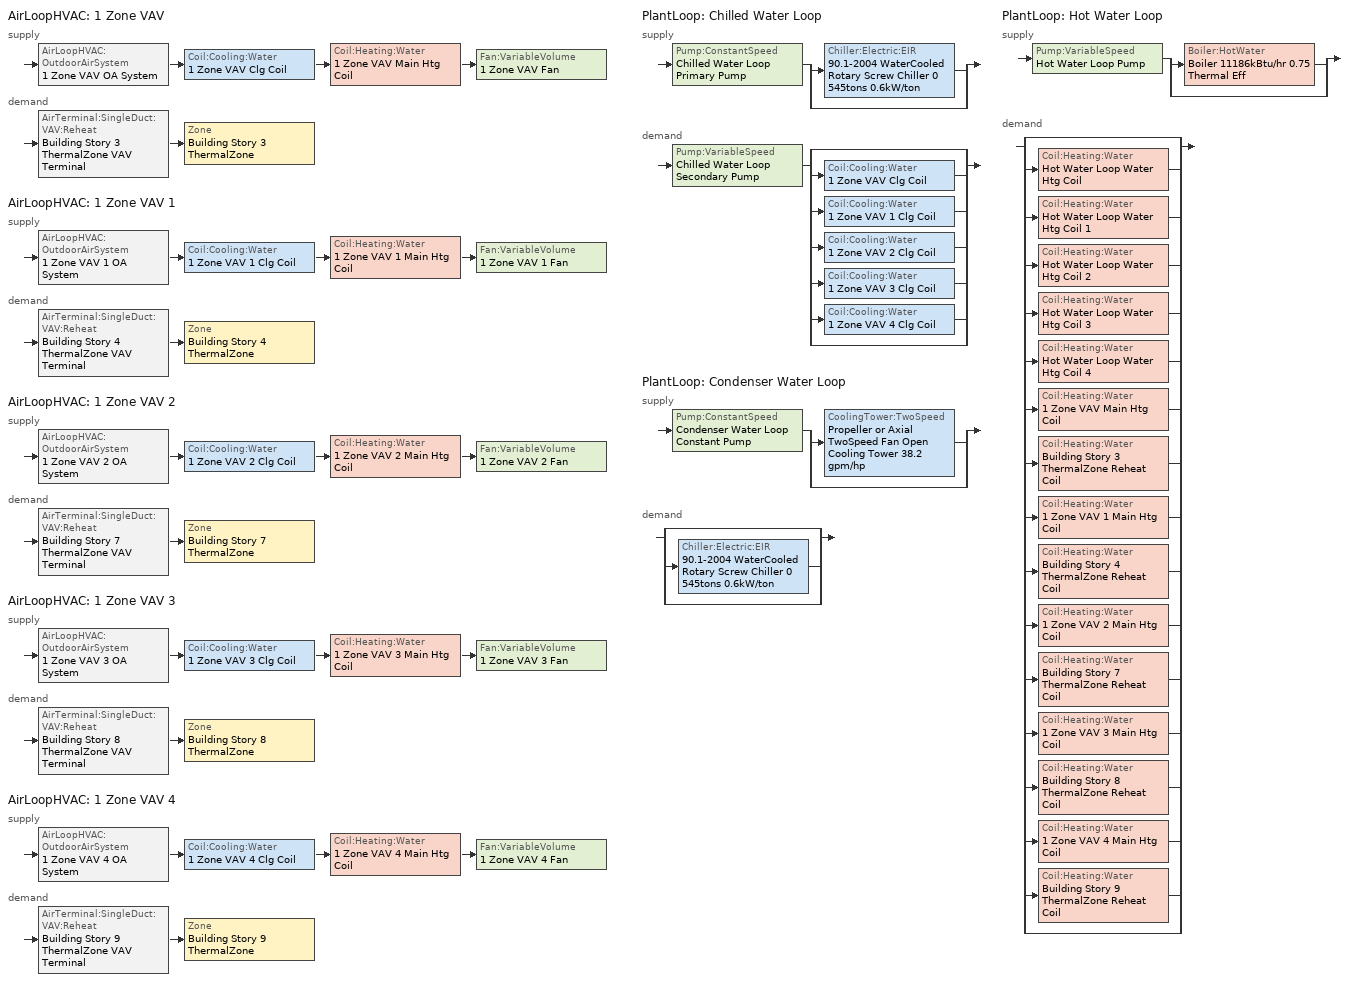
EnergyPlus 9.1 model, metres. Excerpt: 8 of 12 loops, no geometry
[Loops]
AirLoopHVAC '1 Zone VAV'
 supply: AirLoopHVAC:OutdoorAirSystem '1 Zone VAV OA System' > Coil:Cooling:Water '1 Zone VAV Clg Coil' > Coil:Heating:Water '1 Zone VAV Main Htg Coil' > Fan:VariableVolume '1 Zone VAV Fan'
 demand: AirTerminal:SingleDuct:VAV:Reheat 'Building Story 3 ThermalZone VAV Terminal' > Zone 'Building Story 3 ThermalZone'
AirLoopHVAC '1 Zone VAV 1'
 supply: AirLoopHVAC:OutdoorAirSystem '1 Zone VAV 1 OA System' > Coil:Cooling:Water '1 Zone VAV 1 Clg Coil' > Coil:Heating:Water '1 Zone VAV 1 Main Htg Coil' > Fan:VariableVolume '1 Zone VAV 1 Fan'
 demand: AirTerminal:SingleDuct:VAV:Reheat 'Building Story 4 ThermalZone VAV Terminal' > Zone 'Building Story 4 ThermalZone'
AirLoopHVAC '1 Zone VAV 2'
 supply: AirLoopHVAC:OutdoorAirSystem '1 Zone VAV 2 OA System' > Coil:Cooling:Water '1 Zone VAV 2 Clg Coil' > Coil:Heating:Water '1 Zone VAV 2 Main Htg Coil' > Fan:VariableVolume '1 Zone VAV 2 Fan'
 demand: AirTerminal:SingleDuct:VAV:Reheat 'Building Story 7 ThermalZone VAV Terminal' > Zone 'Building Story 7 ThermalZone'
AirLoopHVAC '1 Zone VAV 3'
 supply: AirLoopHVAC:OutdoorAirSystem '1 Zone VAV 3 OA System' > Coil:Cooling:Water '1 Zone VAV 3 Clg Coil' > Coil:Heating:Water '1 Zone VAV 3 Main Htg Coil' > Fan:VariableVolume '1 Zone VAV 3 Fan'
 demand: AirTerminal:SingleDuct:VAV:Reheat 'Building Story 8 ThermalZone VAV Terminal' > Zone 'Building Story 8 ThermalZone'
AirLoopHVAC '1 Zone VAV 4'
 supply: AirLoopHVAC:OutdoorAirSystem '1 Zone VAV 4 OA System' > Coil:Cooling:Water '1 Zone VAV 4 Clg Coil' > Coil:Heating:Water '1 Zone VAV 4 Main Htg Coil' > Fan:VariableVolume '1 Zone VAV 4 Fan'
 demand: AirTerminal:SingleDuct:VAV:Reheat 'Building Story 9 ThermalZone VAV Terminal' > Zone 'Building Story 9 ThermalZone'
PlantLoop 'Chilled Water Loop'
 supply: Pump:ConstantSpeed 'Chilled Water Loop Primary Pump' > split
  | Chiller:Electric:EIR '90.1-2004 WaterCooled  Rotary Screw Chiller 0 545tons 0.6kW/ton'
  | bypass
 demand: Pump:VariableSpeed 'Chilled Water Loop Secondary Pump' > split
  | bypass
  | Coil:Cooling:Water '1 Zone VAV Clg Coil'
  | Coil:Cooling:Water '1 Zone VAV 1 Clg Coil'
  | Coil:Cooling:Water '1 Zone VAV 2 Clg Coil'
  | Coil:Cooling:Water '1 Zone VAV 3 Clg Coil'
  | Coil:Cooling:Water '1 Zone VAV 4 Clg Coil'
  | bypass
PlantLoop 'Condenser Water Loop'
 supply: Pump:ConstantSpeed 'Condenser Water Loop Constant Pump' > split
  | CoolingTower:TwoSpeed 'Propeller or Axial TwoSpeed Fan Open Cooling Tower 38.2 gpm/hp'
  | bypass
 demand: split
  | bypass
  | Chiller:Electric:EIR '90.1-2004 WaterCooled  Rotary Screw Chiller 0 545tons 0.6kW/ton'
  | bypass
PlantLoop 'Hot Water Loop'
 supply: Pump:VariableSpeed 'Hot Water Loop Pump' > split
  | Boiler:HotWater 'Boiler 11186kBtu/hr 0.75 Thermal Eff'
  | bypass
 demand: split
  | bypass
  | Coil:Heating:Water 'Hot Water Loop Water Htg Coil'
  | Coil:Heating:Water 'Hot Water Loop Water Htg Coil 1'
  | Coil:Heating:Water 'Hot Water Loop Water Htg Coil 2'
  | Coil:Heating:Water 'Hot Water Loop Water Htg Coil 3'
  | Coil:Heating:Water 'Hot Water Loop Water Htg Coil 4'
  | Coil:Heating:Water '1 Zone VAV Main Htg Coil'
  | Coil:Heating:Water 'Building Story 3 ThermalZone Reheat Coil'
  | Coil:Heating:Water '1 Zone VAV 1 Main Htg Coil'
  | Coil:Heating:Water 'Building Story 4 ThermalZone Reheat Coil'
  | Coil:Heating:Water '1 Zone VAV 2 Main Htg Coil'
  | Coil:Heating:Water 'Building Story 7 ThermalZone Reheat Coil'
  | Coil:Heating:Water '1 Zone VAV 3 Main Htg Coil'
  | Coil:Heating:Water 'Building Story 8 ThermalZone Reheat Coil'
  | Coil:Heating:Water '1 Zone VAV 4 Main Htg Coil'
  | Coil:Heating:Water 'Building Story 9 ThermalZone Reheat Coil'
  | bypass
[ZoneControl:Thermostat] Control Object Type 1=ThermostatSetpoint:DualSetpoint
Name | Zone or ZoneList | Control Type Schedule | Control Name 1
Building Story 1 ThermalZone Thermostat | Building Story 1 ThermalZone | Building Story 1 ThermalZone Thermostat Schedule | Story Top Blended Space Type Thermostat
Building Story 10 ThermalZone Thermostat | Building Story 10 ThermalZone | Building Story 10 ThermalZone Thermostat Schedule | Story Mid8 Blended Space Type Thermostat
Building Story 2 ThermalZone Thermostat | Building Story 2 ThermalZone | Building Story 2 ThermalZone Thermostat Schedule | Story Mid6 Blended Space Type Thermostat
Building Story 3 ThermalZone Thermostat | Building Story 3 ThermalZone | Building Story 3 ThermalZone Thermostat Schedule | Story Mid4 Blended Space Type Thermostat
Building Story 4 ThermalZone Thermostat | Building Story 4 ThermalZone | Building Story 4 ThermalZone Thermostat Schedule | Story Mid3 Blended Space Type Thermostat
Building Story 5 ThermalZone Thermostat | Building Story 5 ThermalZone | Building Story 5 ThermalZone Thermostat Schedule | Story Mid7 Blended Space Type Thermostat
Building Story 6 ThermalZone Thermostat | Building Story 6 ThermalZone | Building Story 6 ThermalZone Thermostat Schedule | Story Mid5 Blended Space Type Thermostat
Building Story 7 ThermalZone Thermostat | Building Story 7 ThermalZone | Building Story 7 ThermalZone Thermostat Schedule | Story Mid Blended Space Type Thermostat
Building Story 8 ThermalZone Thermostat | Building Story 8 ThermalZone | Building Story 8 ThermalZone Thermostat Schedule | Story Mid2 Blended Space Type Thermostat
Building Story 9 ThermalZone Thermostat | Building Story 9 ThermalZone | Building Story 9 ThermalZone Thermostat Schedule | Story Ground Blended Space Type Thermostat
[ThermostatSetpoint:DualSetpoint] Heating Setpoint Temperature Schedule=HotelLarge HTGSETP_SCH; Cooling Setpoint Temperature Schedule=HotelLarge CLGSETP_SCH
Story Top Blended Space Type Thermostat; Story Mid8 Blended Space Type Thermostat; Story Mid6 Blended Space Type Thermostat; Story Mid4 Blended Space Type Thermostat; Story Mid3 Blended Space Type Thermostat; Story Mid7 Blended Space Type Thermostat; Story Mid5 Blended Space Type Thermostat; Story Mid Blended Space Type Thermostat; Story Mid2 Blended Space Type Thermostat; Story Ground Blended Space Type Thermostat
[ZoneHVAC:PackagedTerminalAirConditioner] Availability Schedule=Always On Discrete; Cooling Supply Air Flow Rate {m3/s}=Autosize; Heating Supply Air Flow Rate {m3/s}=Autosize; No Load Supply Air Flow Rate {m3/s}=Autosize; Cooling Outdoor Air Flow Rate {m3/s}=Autosize; Heating Outdoor Air Flow Rate {m3/s}=Autosize; No Load Outdoor Air Flow Rate {m3/s}=Autosize; Fan Placement=DrawThrough; Supply Air Fan Operating Mode Schedule=Always On Discrete
Name | Supply Air Fan | Heating Coil | Cooling Coil
Building Story 1 ThermalZone PTAC | Building Story 1 ThermalZone PTAC Fan | Hot Water Loop Water Htg Coil | Building Story 1 ThermalZone PTAC 1spd DX AC Clg Coil 254kBtu/hr 9.3EER
Building Story 10 ThermalZone PTAC | Building Story 10 ThermalZone PTAC Fan | Hot Water Loop Water Htg Coil 1 | Building Story 10 ThermalZone PTAC 1spd DX AC Clg Coil 716kBtu/hr 9.3EER
Building Story 2 ThermalZone PTAC | Building Story 2 ThermalZone PTAC Fan | Hot Water Loop Water Htg Coil 2 | Building Story 2 ThermalZone PTAC 1spd DX AC Clg Coil 484kBtu/hr 9.3EER
Building Story 5 ThermalZone PTAC | Building Story 5 ThermalZone PTAC Fan | Hot Water Loop Water Htg Coil 3 | Building Story 5 ThermalZone PTAC 1spd DX AC Clg Coil 472kBtu/hr 9.3EER
Building Story 6 ThermalZone PTAC | Building Story 6 ThermalZone PTAC Fan | Hot Water Loop Water Htg Coil 4 | Building Story 6 ThermalZone PTAC 1spd DX AC Clg Coil 463kBtu/hr 9.3EER
[Fan:ConstantVolume] Availability Schedule=Always On Discrete; Fan Total Efficiency=0.1595; Pressure Rise {Pa}=331.288; Maximum Flow Rate {m3/s}=AutoSize; Motor Efficiency=0.29; Motor In Airstream Fraction=1
Building Story 1 ThermalZone PTAC Fan; Building Story 10 ThermalZone PTAC Fan; Building Story 2 ThermalZone PTAC Fan; Building Story 5 ThermalZone PTAC Fan; Building Story 6 ThermalZone PTAC Fan
[Coil:Heating:Water] Availability Schedule=Always On Discrete; U-Factor Times Area Value {W/K}=Autosize; Maximum Water Flow Rate {m3/s}=Autosize; Performance Input Method=UFactorTimesAreaAndDesignWaterFlowRate; Rated Capacity {W}=Autosize; Rated Inlet Water Temperature {C}=82.2222; Rated Outlet Water Temperature {C}=71.1111; Rated Ratio for Air and Water Convection=0.5
Name | Rated Inlet Air Temperature {C} | Rated Outlet Air Temperature {C}
Hot Water Loop Water Htg Coil; Hot Water Loop Water Htg Coil 1; Hot Water Loop Water Htg Coil 2; Hot Water Loop Water Htg Coil 3; Hot Water Loop Water Htg Coil 4 | 16.6 | 32.2
Building Story 3 ThermalZone Reheat Coil; Building Story 4 ThermalZone Reheat Coil; Building Story 7 ThermalZone Reheat Coil; Building Story 8 ThermalZone Reheat Coil; Building Story 9 ThermalZone Reheat Coil | 12.7778 | 40
1 Zone VAV Main Htg Coil; 1 Zone VAV 1 Main Htg Coil; 1 Zone VAV 2 Main Htg Coil; 1 Zone VAV 3 Main Htg Coil; 1 Zone VAV 4 Main Htg Coil | 7.22222 | 12.7778
[Coil:Cooling:DX:SingleSpeed] Availability Schedule=Always On Discrete; Gross Rated Total Cooling Capacity {W}=Autosize; Gross Rated Sensible Heat Ratio=Autosize; Gross Rated Cooling COP {W/W}=3.23448; Rated Air Flow Rate {m3/s}=Autosize; Rated Evaporator Fan Power Per Volume Flow Rate {W/(m3/s)}=773.3; Total Cooling Capacity Function of Temperature Curve=PSZ-Fine Storage DX Coil Cap-FT; Total Cooling Capacity Function of Flow Fraction Curve=DX Coil Cap-FF; Energy Input Ratio Function of Temperature Curve=PSZ-AC DX Coil EIR-FT; Energy Input Ratio Function of Flow Fraction Curve=Split DX Coil EIR-FF; Part Load Fraction Correlation Curve=HPACCOOLPLFFPLR; Condenser Type=AirCooled; Evaporative Condenser Effectiveness=0; Evaporative Condenser Air Flow Rate {m3/s}=Autosize; Evaporative Condenser Pump Rated Power Consumption {W}=Autosize; Crankcase Heater Capacity {W}=0; Maximum Outdoor Dry-Bulb Temperature for Crankcase Heater Operation {C}=0; Basin Heater Capacity {W/K}=0; Basin Heater Setpoint Temperature {C}=10
Building Story 1 ThermalZone PTAC 1spd DX AC Clg Coil 254kBtu/hr 9.3EER; Building Story 10 ThermalZone PTAC 1spd DX AC Clg Coil 716kBtu/hr 9.3EER; Building Story 2 ThermalZone PTAC 1spd DX AC Clg Coil 484kBtu/hr 9.3EER; Building Story 5 ThermalZone PTAC 1spd DX AC Clg Coil 472kBtu/hr 9.3EER; Building Story 6 ThermalZone PTAC 1spd DX AC Clg Coil 463kBtu/hr 9.3EER
[Zone equipment]
Building Story 1 ThermalZone: Building Story 1 ThermalZone PTAC
Building Story 10 ThermalZone: Building Story 10 ThermalZone PTAC
Building Story 2 ThermalZone: Building Story 2 ThermalZone PTAC
Building Story 3 ThermalZone: Building Story 3 ThermalZone VAV Terminal
Building Story 4 ThermalZone: Building Story 4 ThermalZone VAV Terminal
Building Story 5 ThermalZone: Building Story 5 ThermalZone PTAC
Building Story 6 ThermalZone: Building Story 6 ThermalZone PTAC
Building Story 7 ThermalZone: Building Story 7 ThermalZone VAV Terminal
Building Story 8 ThermalZone: Building Story 8 ThermalZone VAV Terminal
Building Story 9 ThermalZone: Building Story 9 ThermalZone VAV Terminal
[Sizing:Zone] Zone Cooling Design Supply Air Temperature Input Method=SupplyAirTemperature; Zone Cooling Design Supply Air Temperature Difference {deltaC}=11.11; Zone Heating Design Supply Air Temperature Input Method=SupplyAirTemperature; Zone Heating Design Supply Air Temperature Difference {deltaC}=11.11; Zone Heating Design Supply Air Humidity Ratio {kgWater/kgDryAir}=0.008; Cooling Design Air Flow Rate {m3/s}=0; Cooling Minimum Air Flow per Zone Floor Area {m3/s-m2}=0.000762; Cooling Minimum Air Flow {m3/s}=0; Cooling Minimum Air Flow Fraction=0; Heating Design Air Flow Method=DesignDay; Heating Design Air Flow Rate {m3/s}=0; Heating Maximum Air Flow per Zone Floor Area {m3/s-m2}=0.002032; Heating Maximum Air Flow {m3/s}=0.141576; Heating Maximum Air Flow Fraction=0.3; Account for Dedicated Outdoor Air System=No
Name | Zone Cooling Design Supply Air Temperature {C} | Zone Heating Design Supply Air Temperature {C} | Zone Cooling Design Supply Air Humidity Ratio {kgWater/kgDryAir} | Design Specification Outdoor Air Object | Cooling Design Air Flow Method | Design Specification Zone Air Distribution Object
Building Story 1 ThermalZone | 13.8889 | 50 | 0.008 | Blended OA 9 | DesignDay | Building Story 1 ThermalZone Design Spec Zone Air Dist
Building Story 10 ThermalZone | 13.8889 | 50 | 0.008 | Blended OA 8 | DesignDay | Building Story 10 ThermalZone Design Spec Zone Air Dist
Building Story 2 ThermalZone | 13.8889 | 50 | 0.008 | Blended OA 6 | DesignDay | Building Story 2 ThermalZone Design Spec Zone Air Dist
Building Story 3 ThermalZone | 12.7778 | 40 | 0.0085 | Blended OA 4 | DesignDayWithLimit | Building Story 3 ThermalZone Design Spec Zone Air Dist
Building Story 4 ThermalZone | 12.7778 | 40 | 0.0085 | Blended OA 3 | DesignDayWithLimit | Building Story 4 ThermalZone Design Spec Zone Air Dist
Building Story 5 ThermalZone | 13.8889 | 50 | 0.008 | Blended OA 7 | DesignDay | Building Story 5 ThermalZone Design Spec Zone Air Dist
Building Story 6 ThermalZone | 13.8889 | 50 | 0.008 | Blended OA 5 | DesignDay | Building Story 6 ThermalZone Design Spec Zone Air Dist
Building Story 7 ThermalZone | 12.7778 | 40 | 0.0085 | Blended OA 1 | DesignDayWithLimit | Building Story 7 ThermalZone Design Spec Zone Air Dist
Building Story 8 ThermalZone | 12.7778 | 40 | 0.0085 | Blended OA 2 | DesignDayWithLimit | Building Story 8 ThermalZone Design Spec Zone Air Dist
Building Story 9 ThermalZone | 12.7778 | 40 | 0.0085 | Blended OA | DesignDayWithLimit | Building Story 9 ThermalZone Design Spec Zone Air Dist
[DesignSpecification:ZoneAirDistribution] Zone Air Distribution Effectiveness in Cooling Mode=1; Zone Air Distribution Effectiveness in Heating Mode=1
Building Story 1 ThermalZone Design Spec Zone Air Dist; Building Story 10 ThermalZone Design Spec Zone Air Dist; Building Story 2 ThermalZone Design Spec Zone Air Dist; Building Story 3 ThermalZone Design Spec Zone Air Dist; Building Story 4 ThermalZone Design Spec Zone Air Dist; Building Story 5 ThermalZone Design Spec Zone Air Dist; Building Story 6 ThermalZone Design Spec Zone Air Dist; Building Story 7 ThermalZone Design Spec Zone Air Dist; Building Story 8 ThermalZone Design Spec Zone Air Dist; Building Story 9 ThermalZone Design Spec Zone Air Dist
[DesignSpecification:OutdoorAir] Outdoor Air Method=Sum; Outdoor Air Flow per Zone {m3/s}=0; Outdoor Air Flow Air Changes per Hour {1/hr}=0
Name | Outdoor Air Flow per Person {m3/s-person} | Outdoor Air Flow per Zone Floor Area {m3/s-m2}
Blended OA 9; Blended OA 8; Blended OA 6; Blended OA 7 | 0.00707921 | 0
Blended OA 4; Blended OA 3 | 0 | 0.000254
Blended OA 5 | 0.00700775 | 8.922e-06
Blended OA 1 | 0 | 0.0047087
Blended OA 2 | 0 | 0.00214866
Blended OA | 0 | 0.0032085
[AirTerminal:SingleDuct:VAV:Reheat] Availability Schedule=Always On Discrete; Maximum Air Flow Rate {m3/s}=Autosize; Zone Minimum Air Flow Input Method=Constant; Fixed Minimum Air Flow Rate {m3/s}=0; Maximum Hot Water or Steam Flow Rate {m3/s}=Autosize; Minimum Hot Water or Steam Flow Rate {m3/s}=0; Convergence Tolerance=0.001; Damper Heating Action=Normal; Maximum Flow per Zone Floor Area During Reheat {m3/s-m2}=Autocalculate; Maximum Flow Fraction During Reheat=0.5; Maximum Reheat Air Temperature {C}=40
Name | Constant Minimum Air Flow Fraction | Reheat Coil
Building Story 3 ThermalZone VAV Terminal | 0.3 | Building Story 3 ThermalZone Reheat Coil
Building Story 4 ThermalZone VAV Terminal | 0.3 | Building Story 4 ThermalZone Reheat Coil
Building Story 7 ThermalZone VAV Terminal | 0.7 | Building Story 7 ThermalZone Reheat Coil
Building Story 8 ThermalZone VAV Terminal | 0.7 | Building Story 8 ThermalZone Reheat Coil
Building Story 9 ThermalZone VAV Terminal | 0.7 | Building Story 9 ThermalZone Reheat Coil
[Controller:MechanicalVentilation] Demand Controlled Ventilation=No; System Outdoor Air Method=VentilationRateProcedure
Name | Availability Schedule | Zone Name 1 | Design Specification Outdoor Air Object Name 1 | Design Specification Zone Air Distribution Object Name 1
1 Zone VAV Vent Controller | 1 Zone VAV Occ Sch | Building Story 3 ThermalZone | Blended OA 4 | Building Story 3 ThermalZone Design Spec Zone Air Dist
1 Zone VAV 1 Vent Controller | 1 Zone VAV 1 Occ Sch | Building Story 4 ThermalZone | Blended OA 3 | Building Story 4 ThermalZone Design Spec Zone Air Dist
1 Zone VAV 2 Vent Controller | 1 Zone VAV 2 Occ Sch | Building Story 7 ThermalZone | Blended OA 1 | Building Story 7 ThermalZone Design Spec Zone Air Dist
1 Zone VAV 3 Vent Controller | 1 Zone VAV 3 Occ Sch | Building Story 8 ThermalZone | Blended OA 2 | Building Story 8 ThermalZone Design Spec Zone Air Dist
1 Zone VAV 4 Vent Controller | 1 Zone VAV 4 Occ Sch | Building Story 9 ThermalZone | Blended OA | Building Story 9 ThermalZone Design Spec Zone Air Dist
[AirLoopHVAC] Design Supply Air Flow Rate {m3/s}=AutoSize
1 Zone VAV; 1 Zone VAV 1; 1 Zone VAV 2; 1 Zone VAV 3; 1 Zone VAV 4
[Sizing:System] Type of Load to Size On=Sensible; Design Outdoor Air Flow Rate {m3/s}=Autosize; Central Heating Maximum System Air Flow Ratio=0.3; Preheat Design Temperature {C}=7.22222; Preheat Design Humidity Ratio {kgWater/kgDryAir}=0.008; Precool Design Temperature {C}=12.7778; Precool Design Humidity Ratio {kgWater/kgDryAir}=0.008; Central Cooling Design Supply Air Temperature {C}=12.7778; Central Heating Design Supply Air Temperature {C}=12.7778; Type of Zone Sum to Use=Coincident; 100% Outdoor Air in Cooling=No; 100% Outdoor Air in Heating=No; Central Cooling Design Supply Air Humidity Ratio {kgWater/kgDryAir}=0.0085; Central Heating Design Supply Air Humidity Ratio {kgWater/kgDryAir}=0.008; Cooling Supply Air Flow Rate Method=DesignDay; Cooling Supply Air Flow Rate {m3/s}=0; Cooling Supply Air Flow Rate Per Floor Area {m3/s-m2}=0.00996765; Cooling Fraction of Autosized Cooling Supply Air Flow Rate=1; Cooling Supply Air Flow Rate Per Unit Cooling Capacity {m3/s-W}=3.94755e-05; Heating Supply Air Flow Rate Method=DesignDay; Heating Supply Air Flow Rate {m3/s}=0; Heating Supply Air Flow Rate Per Floor Area {m3/s-m2}=0.00996765; Heating Fraction of Autosized Heating Supply Air Flow Rate=1; Heating Fraction of Autosized Cooling Supply Air Flow Rate=1; Heating Supply Air Flow Rate Per Unit Heating Capacity {m3/s-W}=3.15882e-05; System Outdoor Air Method=ZoneSum; Zone Maximum Outdoor Air Fraction=1; Cooling Design Capacity Method=CoolingDesignCapacity; Cooling Design Capacity {W}=Autosize; Cooling Design Capacity Per Floor Area {W/m2}=234.7; Fraction of Autosized Cooling Design Capacity=1; Heating Design Capacity Method=HeatingDesignCapacity; Heating Design Capacity {W}=Autosize; Heating Design Capacity Per Floor Area {W/m2}=157; Fraction of Autosized Heating Design Capacity=1; Central Cooling Capacity Control Method=OnOff
1 Zone VAV; 1 Zone VAV 1; 1 Zone VAV 2; 1 Zone VAV 3; 1 Zone VAV 4
[Controller:WaterCoil] Control Variable=Temperature; Actuator Variable=Flow; Maximum Actuated Flow {m3/s}=Autosize; Minimum Actuated Flow {m3/s}=0
Name | Action | Controller Convergence Tolerance {deltaC}
1 Zone VAV Clg Coil Controller; 1 Zone VAV 1 Clg Coil Controller; 1 Zone VAV 2 Clg Coil Controller; 1 Zone VAV 3 Clg Coil Controller; 1 Zone VAV 4 Clg Coil Controller | Reverse | Autosize
1 Zone VAV Main Htg Coil Controller; 1 Zone VAV 1 Main Htg Coil Controller; 1 Zone VAV 2 Main Htg Coil Controller; 1 Zone VAV 3 Main Htg Coil Controller; 1 Zone VAV 4 Main Htg Coil Controller | Normal | 0.0001
[Controller:OutdoorAir] Minimum Outdoor Air Flow Rate {m3/s}=Autosize; Maximum Outdoor Air Flow Rate {m3/s}=Autosize; Economizer Control Type=NoEconomizer; Economizer Control Action Type=ModulateFlow; Economizer Maximum Limit Dry-Bulb Temperature {C}=28; Economizer Maximum Limit Enthalpy {J/kg}=64000; Lockout Type=LockoutWithCompressor; Minimum Limit Type=FixedMinimum; High Humidity Control=No; Control High Indoor Humidity Based on Outdoor Humidity Ratio=Yes
Name | Minimum Outdoor Air Schedule | Mechanical Ventilation Controller | Heat Recovery Bypass Control Type
1 Zone VAV OA Controller | 1 Zone VAV Occ Sch | 1 Zone VAV Vent Controller | BypassWhenWithinEconomizerLimits
1 Zone VAV 1 OA Controller | 1 Zone VAV 1 Occ Sch | 1 Zone VAV 1 Vent Controller | BypassWhenWithinEconomizerLimits
1 Zone VAV 2 OA Controller | 1 Zone VAV 2 Occ Sch | 1 Zone VAV 2 Vent Controller | BypassWhenOAFlowGreaterThanMinimum
1 Zone VAV 3 OA Controller | 1 Zone VAV 3 Occ Sch | 1 Zone VAV 3 Vent Controller | BypassWhenWithinEconomizerLimits
1 Zone VAV 4 OA Controller | 1 Zone VAV 4 Occ Sch | 1 Zone VAV 4 Vent Controller | BypassWhenWithinEconomizerLimits
[SetpointManager:MixedAir] Control Variable=Temperature
Name | Setpoint Node or NodeList
1 Zone VAV Mixed Air Node OS Default SPM | 1 Zone VAV Mixed Air Node
1 Zone VAV Clg Coil Outlet Air Node OS Default SPM | 1 Zone VAV Clg Coil Outlet Air Node
1 Zone VAV Main Htg Coil Outlet Air Node OS Default SPM | 1 Zone VAV Main Htg Coil Outlet Air Node
1 Zone VAV 1 Mixed Air Node OS Default SPM | 1 Zone VAV 1 Mixed Air Node
1 Zone VAV 1 Clg Coil Outlet Air Node OS Default SPM | 1 Zone VAV 1 Clg Coil Outlet Air Node
1 Zone VAV 1 Main Htg Coil Outlet Air Node OS Default SPM | 1 Zone VAV 1 Main Htg Coil Outlet Air Node
1 Zone VAV 2 Mixed Air Node OS Default SPM | 1 Zone VAV 2 Mixed Air Node
1 Zone VAV 2 Clg Coil Outlet Air Node OS Default SPM | 1 Zone VAV 2 Clg Coil Outlet Air Node
1 Zone VAV 2 Main Htg Coil Outlet Air Node OS Default SPM | 1 Zone VAV 2 Main Htg Coil Outlet Air Node
1 Zone VAV 3 Mixed Air Node OS Default SPM | 1 Zone VAV 3 Mixed Air Node
1 Zone VAV 3 Clg Coil Outlet Air Node OS Default SPM | 1 Zone VAV 3 Clg Coil Outlet Air Node
1 Zone VAV 3 Main Htg Coil Outlet Air Node OS Default SPM | 1 Zone VAV 3 Main Htg Coil Outlet Air Node
1 Zone VAV 4 Mixed Air Node OS Default SPM | 1 Zone VAV 4 Mixed Air Node
1 Zone VAV 4 Clg Coil Outlet Air Node OS Default SPM | 1 Zone VAV 4 Clg Coil Outlet Air Node
1 Zone VAV 4 Main Htg Coil Outlet Air Node OS Default SPM | 1 Zone VAV 4 Main Htg Coil Outlet Air Node
[Coil:Cooling:Water] Availability Schedule=Always On Discrete; Design Water Flow Rate {m3/s}=Autosize; Design Air Flow Rate {m3/s}=Autosize; Design Inlet Water Temperature {C}=Autosize; Design Inlet Air Temperature {C}=Autosize; Design Outlet Air Temperature {C}=Autosize; Design Inlet Air Humidity Ratio {kgWater/kgDryAir}=Autosize; Design Outlet Air Humidity Ratio {kgWater/kgDryAir}=Autosize; Type of Analysis=SimpleAnalysis; Heat Exchanger Configuration=CrossFlow
1 Zone VAV Clg Coil; 1 Zone VAV 1 Clg Coil; 1 Zone VAV 2 Clg Coil; 1 Zone VAV 3 Clg Coil; 1 Zone VAV 4 Clg Coil
[Fan:VariableVolume] Maximum Flow Rate {m3/s}=AutoSize; Fan Power Minimum Flow Rate Input Method=Fraction; Fan Power Minimum Flow Fraction=0.1; Fan Power Minimum Air Flow Rate {m3/s}=0; Motor In Airstream Fraction=1; Fan Power Coefficient 1=0.027828; Fan Power Coefficient 2=0.026583; Fan Power Coefficient 3=-0.087069; Fan Power Coefficient 4=1.03092; Fan Power Coefficient 5=0
Name | Availability Schedule | Fan Total Efficiency | Pressure Rise {Pa} | Motor Efficiency
1 Zone VAV Fan | 1 Zone VAV Occ Sch | 0.5915 | 1574.24 | 0.91
1 Zone VAV 1 Fan | 1 Zone VAV 1 Occ Sch | 0.5915 | 1574.24 | 0.91
1 Zone VAV 2 Fan | 1 Zone VAV 2 Occ Sch | 0.6084 | 1389.92 | 0.936
1 Zone VAV 3 Fan | 1 Zone VAV 3 Occ Sch | 0.6045 | 1389.92 | 0.93
1 Zone VAV 4 Fan | 1 Zone VAV 4 Occ Sch | 0.61425 | 1389.92 | 0.945
[SetpointManager:Scheduled] Control Variable=Temperature
Name | Schedule | Setpoint Node or NodeList
1 Zone VAV Supply Air Setpoint Manager | Supply Air Temp - 55.0F | 1 Zone VAV Supply Outlet Node
1 Zone VAV 1 Supply Air Setpoint Manager | Supply Air Temp - 55.0F 1 | 1 Zone VAV 1 Supply Outlet Node
1 Zone VAV 2 Supply Air Setpoint Manager | Supply Air Temp - 55.0F 2 | 1 Zone VAV 2 Supply Outlet Node
1 Zone VAV 3 Supply Air Setpoint Manager | Supply Air Temp - 55.0F 3 | 1 Zone VAV 3 Supply Outlet Node
1 Zone VAV 4 Supply Air Setpoint Manager | Supply Air Temp - 55.0F 4 | 1 Zone VAV 4 Supply Outlet Node
Chilled Water Loop Setpoint Manager | Chilled Water Loop Temp - 44F | Chilled Water Loop Supply Outlet Node
Hot Water Loop Setpoint Manager | Hot Water Loop Temp - 180F | Hot Water Loop Supply Outlet Node
[HeatExchanger:AirToAir:SensibleAndLatent]
1 Zone VAV 2 ERV: Availability Schedule=Always On Discrete; Nominal Supply Air Flow Rate {m3/s}=Autosize; Sensible Effectiveness at 100% Heating Air Flow=0.5; Latent Effectiveness at 100% Heating Air Flow=0.5; Sensible Effectiveness at 75% Heating Air Flow=0.5; Latent Effectiveness at 75% Heating Air Flow=0.5; Sensible Effectiveness at 100% Cooling Air Flow=0.5; Latent Effectiveness at 100% Cooling Air Flow=0.5; Sensible Effectiveness at 75% Cooling Air Flow=0.5; Latent Effectiveness at 75% Cooling Air Flow=0.5; Nominal Electric Power {W}=9968.17; Supply Air Outlet Temperature Control=No; Heat Exchanger Type=Rotary; Frost Control Type=ExhaustOnly; Threshold Temperature {C}=-23.3; Initial Defrost Time Fraction=0.167; Rate of Defrost Time Fraction Increase {1/K}=1.44; Economizer Lockout=Yes
[SetpointManager:OutdoorAirPretreat]
Setpoint Manager Outdoor Air Pretreat 1: Control Variable=Temperature; Minimum Setpoint Temperature {C}=-99; Maximum Setpoint Temperature {C}=99; Minimum Setpoint Humidity Ratio {kgWater/kgDryAir}=1e-05; Maximum Setpoint Humidity Ratio {kgWater/kgDryAir}=1
[PlantLoop] Fluid Type=Water; Maximum Loop Flow Rate {m3/s}=Autosize; Minimum Loop Flow Rate {m3/s}=0; Plant Loop Volume {m3}=Autocalculate; Load Distribution Scheme=Optimal; Plant Loop Demand Calculation Scheme=SingleSetpoint
Name | Plant Equipment Operation Scheme | Maximum Loop Temperature {C} | Minimum Loop Temperature {C} | Common Pipe Simulation
Chilled Water Loop | Chilled Water Loop Operation Schemes | 40 | 1 | CommonPipe
Condenser Water Loop | Condenser Water Loop Operation Schemes | 80 | 5
Hot Water Loop | Hot Water Loop Operation Schemes | 100 | 10
[Sizing:Plant] Sizing Option=NonCoincident; Zone Timesteps in Averaging Window=1; Coincident Sizing Factor Mode=None
Name | Loop Type | Design Loop Exit Temperature {C} | Loop Design Temperature Difference {deltaC}
Chilled Water Loop | Cooling | 6.66667 | 5.61111
Condenser Water Loop | Condenser | 29.4444 | 5.55556
Hot Water Loop | Heating | 82.2222 | 11.1111
[Pump:ConstantSpeed] Design Flow Rate {m3/s}=Autosize; Design Power Consumption {W}=Autosize; Fraction of Motor Inefficiencies to Fluid Stream=0; Pump Control Type=Intermittent; Design Power Sizing Method=PowerPerFlowPerPressure; Design Electric Power per Unit Flow Rate {W/(m3/s)}=348701.1; Design Shaft Power per Unit Flow Rate per Unit Head=1.28205
Name | Design Pump Head {Pa} | Motor Efficiency
Chilled Water Loop Primary Pump | 44836 | 0.895
Condenser Water Loop Constant Pump | 148557 | 0.924
[Chiller:Electric:EIR]
90.1-2004 WaterCooled  Rotary Screw Chiller 0 545tons 0.6kW/ton: Reference Capacity {W}=Autosize; Reference COP {W/W}=5.50391; Reference Leaving Chilled Water Temperature {C}=6.66667; Reference Entering Condenser Fluid Temperature {C}=35; Reference Chilled Water Flow Rate {m3/s}=Autosize; Reference Condenser Fluid Flow Rate {m3/s}=Autosize; Cooling Capacity Function of Temperature Curve=ChlrWtrPosDispPathAAllQRatio_fTchwsTcwsSI; Electric Input to Cooling Output Ratio Function of Temperature Curve=ChlrWtrPosDispPathAAllEIRRatio_fTchwsTcwsSI; Electric Input to Cooling Output Ratio Function of Part Load Ratio Curve=ChlrWtrPosDispPathAAllEIRRatio_fQRatio; Minimum Part Load Ratio=0.15; Maximum Part Load Ratio=1; Optimum Part Load Ratio=1; Minimum Unloading Ratio=0.25; Condenser Type=WaterCooled; Condenser Fan Power Ratio {W/W}=0; Fraction of Compressor Electric Consumption Rejected by Condenser=1; Leaving Chilled Water Lower Temperature Limit {C}=2.22222; Chiller Flow Mode=ConstantFlow; Sizing Factor=1
[Pump:VariableSpeed] Design Maximum Flow Rate {m3/s}=Autosize; Design Power Consumption {W}=Autosize; Fraction of Motor Inefficiencies to Fluid Stream=0; Coefficient 1 of the Part Load Performance Curve=0; Design Minimum Flow Rate {m3/s}=0; Pump Control Type=Intermittent; Skin Loss Radiative Fraction=0.5; Design Power Sizing Method=PowerPerFlowPerPressure; Design Electric Power per Unit Flow Rate {W/(m3/s)}=348701.1; Design Shaft Power per Unit Flow Rate per Unit Head=1.28205; Design Minimum Flow Rate Fraction=0
Name | Design Pump Head {Pa} | Motor Efficiency | Coefficient 2 of the Part Load Performance Curve | Coefficient 3 of the Part Load Performance Curve | Coefficient 4 of the Part Load Performance Curve
Chilled Water Loop Secondary Pump | 134508 | 0.91 | 0.0205 | 0.4101 | 0.5753
Hot Water Loop Pump | 179344 | 0.924 | 1 | 0 | 0
[PlantEquipmentOperationSchemes] Control Scheme Schedule Name 1=Always On Discrete
Name | Control Scheme Object Type 1 | Control Scheme Name 1
Chilled Water Loop Operation Schemes | PlantEquipmentOperation:CoolingLoad | Chilled Water Loop Cooling Operation Scheme
Condenser Water Loop Operation Schemes | PlantEquipmentOperation:CoolingLoad | Condenser Water Loop Cooling Operation Scheme
Hot Water Loop Operation Schemes | PlantEquipmentOperation:HeatingLoad | Hot Water Loop Heating Operation Scheme
[PlantEquipmentOperation:CoolingLoad] Load Range Lower Limit 1 {W}=0; Load Range Upper Limit 1 {W}=1000000000
Name | Range Equipment List Name 1
Chilled Water Loop Cooling Operation Scheme | Chilled Water Loop Cooling Equipment List
Condenser Water Loop Cooling Operation Scheme | Condenser Water Loop Cooling Equipment List
[PlantEquipmentList]
Chilled Water Loop Cooling Equipment List: Chiller:Electric:EIR, 90.1-2004 WaterCooled  Rotary Screw Chiller 0 545tons 0.6kW/ton
Condenser Water Loop Cooling Equipment List: CoolingTower:TwoSpeed, Propeller or Axial TwoSpeed Fan Open Cooling Tower 38.2 gpm/hp
Hot Water Loop Heating Equipment List: Boiler:HotWater, Boiler 11186kBtu/hr 0.75 Thermal Eff
[CoolingTower:TwoSpeed]
Propeller or Axial TwoSpeed Fan Open Cooling Tower 38.2 gpm/hp: Design Water Flow Rate {m3/s}=Autosize; High Fan Speed Air Flow Rate {m3/s}=Autosize; High Fan Speed Fan Power {W}=29231.9; High Fan Speed U-Factor Times Area Value {W/K}=Autosize; Low Fan Speed Air Flow Rate {m3/s}=Autocalculate; Low Fan Speed Air Flow Rate Sizing Factor=0.5; Low Fan Speed Fan Power {W}=8769.57; Low Fan Speed Fan Power Sizing Factor=0.16; Low Fan Speed U-Factor Times Area Value {W/K}=Autocalculate; Low Fan Speed U-Factor Times Area Sizing Factor=0.6; Free Convection Regime Air Flow Rate {m3/s}=0; Free Convection Regime Air Flow Rate Sizing Factor=0.1; Free Convection Regime U-Factor Times Area Value {W/K}=0; Free Convection U-Factor Times Area Value Sizing Factor=0.1; Performance Input Method=UFactorTimesAreaAndDesignWaterFlowRate; Heat Rejection Capacity and Nominal Capacity Sizing Ratio=1.25; Low Speed Nominal Capacity Sizing Factor=0.5; Free Convection Nominal Capacity Sizing Factor=0.1; Design Inlet Air Dry-Bulb Temperature {C}=25.6; Design Inlet Air Wet-Bulb Temperature {C}=25.6; Design Approach Temperature {deltaC}=Autosize; Design Range Temperature {deltaC}=Autosize; Basin Heater Capacity {W/K}=0; Basin Heater Setpoint Temperature {C}=2; Evaporation Loss Factor {percent/K}=0.2; Drift Loss Percent {percent}=0.008; Blowdown Concentration Ratio=3; Number of Cells=1; Cell Control=MinimalCell; Cell Minimum  Water Flow Rate Fraction=0.33; Cell Maximum Water Flow Rate Fraction=2.5; Sizing Factor=1
[SetpointManager:FollowOutdoorAirTemperature]
Condenser Water Loop Setpoint Manager Follow OATwb with 7.0F Approach: Control Variable=Temperature; Reference Temperature Type=OutdoorAirWetBulb; Offset Temperature Difference {deltaC}=3.88889; Maximum Setpoint Temperature {C}=29.4444; Minimum Setpoint Temperature {C}=21.1111; Setpoint Node or NodeList=Condenser Water Loop Supply Outlet Node
[Boiler:HotWater]
Boiler 11186kBtu/hr 0.75 Thermal Eff: Fuel Type=NaturalGas; Nominal Capacity {W}=Autosize; Nominal Thermal Efficiency=0.75; Efficiency Curve Temperature Evaluation Variable=LeavingBoiler; Normalized Boiler Efficiency Curve=Boiler with No Minimum Turndown; Design Water Flow Rate {m3/s}=Autosize; Minimum Part Load Ratio=0; Maximum Part Load Ratio=1.2; Optimum Part Load Ratio=1; Water Outlet Upper Temperature Limit {C}=95; Boiler Flow Mode=LeavingSetpointModulated; Parasitic Electric Load {W}=0; Sizing Factor=1
[PlantEquipmentOperation:HeatingLoad]
Hot Water Loop Heating Operation Scheme: Load Range Lower Limit 1 {W}=0; Load Range Upper Limit 1 {W}=1000000000; Range Equipment List Name 1=Hot Water Loop Heating Equipment List
[Schedule:Compact]
Building Story 1 ThermalZone Thermostat Schedule; Building Story 10 ThermalZone Thermostat Schedule; Building Story 2 ThermalZone Thermostat Schedule; Building Story 3 ThermalZone Thermostat Schedule; Building Story 4 ThermalZone Thermostat Schedule; Building Story 5 ThermalZone Thermostat Schedule; Building Story 6 ThermalZone Thermostat Schedule; Building Story 7 ThermalZone Thermostat Schedule; Building Story 8 ThermalZone Thermostat Schedule; Building Story 9 ThermalZone Thermostat Schedule: Through: 12/31, For: AllDays, Until: 24:00, 4
[Schedule:Day:Interval]
HotelLarge HTGSETP_SCH Default; HotelLarge HTGSETP_SCH Summer Design Day; HotelLarge HTGSETP_SCH Winter Design Day: No, 24:00, 21
HotelLarge CLGSETP_SCH Default; HotelLarge CLGSETP_SCH Summer Design Day; HotelLarge CLGSETP_SCH Winter Design Day: No, 24:00, 24
1 Zone VAV Occ Sch Default; 1 Zone VAV Occ Sch Summer Design Day; 1 Zone VAV Occ Sch Winter Design Day; 1 Zone VAV 1 Occ Sch Default; 1 Zone VAV 1 Occ Sch Summer Design Day; 1 Zone VAV 1 Occ Sch Winter Design Day; 1 Zone VAV 2 Occ Sch Summer Design Day; 1 Zone VAV 2 Occ Sch Winter Design Day; 1 Zone VAV 3 Occ Sch Default; 1 Zone VAV 3 Occ Sch Summer Design Day; 1 Zone VAV 3 Occ Sch Winter Design Day; 1 Zone VAV 4 Occ Sch Sunday; 1 Zone VAV 4 Occ Sch Summer Design Day; 1 Zone VAV 4 Occ Sch Winter Design Day: No, 24:00, 1
1 Zone VAV 2 Occ Sch Default: No, 07:00, 1, 08:00, 0, 12:00, 1, 13:00, 0, 24:00, 1
1 Zone VAV 2 Occ Sch Saturday; 1 Zone VAV 4 Occ Sch Default: No, 12:00, 1, 13:00, 0, 24:00, 1
1 Zone VAV 2 Occ Sch Sunday: No, 12:00, 1, 13:00, 0, 18:00, 1, 19:00, 0, 24:00, 1
Chilled Water Loop Temp - 44F Default: No, 24:00, 6.66667
Hot Water Loop Temp - 180F Default: No, 24:00, 82.2222
Supply Air Temp - 55.0F Default; Supply Air Temp - 55.0F Default 1; Supply Air Temp - 55.0F Default 2; Supply Air Temp - 55.0F Default 3; Supply Air Temp - 55.0F Default 4: No, 24:00, 12.7778
[Schedule:Week:Daily]
HotelLarge HTGSETP_SCH Week Rule - Jan1-Dec31: HotelLarge HTGSETP_SCH Default, HotelLarge HTGSETP_SCH Default, HotelLarge HTGSETP_SCH Default, HotelLarge HTGSETP_SCH Default, HotelLarge HTGSETP_SCH Default, HotelLarge HTGSETP_SCH Default, HotelLarge HTGSETP_SCH Default, HotelLarge HTGSETP_SCH Default, HotelLarge HTGSETP_SCH Summer Design Day, HotelLarge HTGSETP_SCH Winter Design Day, HotelLarge HTGSETP_SCH Default, HotelLarge HTGSETP_SCH Default
HotelLarge CLGSETP_SCH Week Rule - Jan1-Dec31: HotelLarge CLGSETP_SCH Default, HotelLarge CLGSETP_SCH Default, HotelLarge CLGSETP_SCH Default, HotelLarge CLGSETP_SCH Default, HotelLarge CLGSETP_SCH Default, HotelLarge CLGSETP_SCH Default, HotelLarge CLGSETP_SCH Default, HotelLarge CLGSETP_SCH Default, HotelLarge CLGSETP_SCH Summer Design Day, HotelLarge CLGSETP_SCH Winter Design Day, HotelLarge CLGSETP_SCH Default, HotelLarge CLGSETP_SCH Default
1 Zone VAV Occ Sch Week Rule - Jan1-Dec31: 1 Zone VAV Occ Sch Default, 1 Zone VAV Occ Sch Default, 1 Zone VAV Occ Sch Default, 1 Zone VAV Occ Sch Default, 1 Zone VAV Occ Sch Default, 1 Zone VAV Occ Sch Default, 1 Zone VAV Occ Sch Default, 1 Zone VAV Occ Sch Default, 1 Zone VAV Occ Sch Summer Design Day, 1 Zone VAV Occ Sch Winter Design Day, 1 Zone VAV Occ Sch Default, 1 Zone VAV Occ Sch Default
1 Zone VAV 1 Occ Sch Week Rule - Jan1-Dec31: 1 Zone VAV 1 Occ Sch Default, 1 Zone VAV 1 Occ Sch Default, 1 Zone VAV 1 Occ Sch Default, 1 Zone VAV 1 Occ Sch Default, 1 Zone VAV 1 Occ Sch Default, 1 Zone VAV 1 Occ Sch Default, 1 Zone VAV 1 Occ Sch Default, 1 Zone VAV 1 Occ Sch Default, 1 Zone VAV 1 Occ Sch Summer Design Day, 1 Zone VAV 1 Occ Sch Winter Design Day, 1 Zone VAV 1 Occ Sch Default, 1 Zone VAV 1 Occ Sch Default
1 Zone VAV 2 Occ Sch Week Rule - Jan1-Jan6: 1 Zone VAV 2 Occ Sch Default, 1 Zone VAV 2 Occ Sch Default, 1 Zone VAV 2 Occ Sch Default, 1 Zone VAV 2 Occ Sch Default, 1 Zone VAV 2 Occ Sch Default, 1 Zone VAV 2 Occ Sch Default, 1 Zone VAV 2 Occ Sch Saturday, 1 Zone VAV 2 Occ Sch Default, 1 Zone VAV 2 Occ Sch Summer Design Day, 1 Zone VAV 2 Occ Sch Winter Design Day, 1 Zone VAV 2 Occ Sch Default, 1 Zone VAV 2 Occ Sch Default
1 Zone VAV 2 Occ Sch Week Rule - Jan7-Dec31: 1 Zone VAV 2 Occ Sch Sunday, 1 Zone VAV 2 Occ Sch Default, 1 Zone VAV 2 Occ Sch Default, 1 Zone VAV 2 Occ Sch Default, 1 Zone VAV 2 Occ Sch Default, 1 Zone VAV 2 Occ Sch Default, 1 Zone VAV 2 Occ Sch Saturday, 1 Zone VAV 2 Occ Sch Default, 1 Zone VAV 2 Occ Sch Summer Design Day, 1 Zone VAV 2 Occ Sch Winter Design Day, 1 Zone VAV 2 Occ Sch Default, 1 Zone VAV 2 Occ Sch Default
1 Zone VAV 3 Occ Sch Week Rule - Jan1-Dec31: 1 Zone VAV 3 Occ Sch Default, 1 Zone VAV 3 Occ Sch Default, 1 Zone VAV 3 Occ Sch Default, 1 Zone VAV 3 Occ Sch Default, 1 Zone VAV 3 Occ Sch Default, 1 Zone VAV 3 Occ Sch Default, 1 Zone VAV 3 Occ Sch Default, 1 Zone VAV 3 Occ Sch Default, 1 Zone VAV 3 Occ Sch Summer Design Day, 1 Zone VAV 3 Occ Sch Winter Design Day, 1 Zone VAV 3 Occ Sch Default, 1 Zone VAV 3 Occ Sch Default
1 Zone VAV 4 Occ Sch Week Rule - Jan1-Jan6: 1 Zone VAV 4 Occ Sch Default, 1 Zone VAV 4 Occ Sch Default, 1 Zone VAV 4 Occ Sch Default, 1 Zone VAV 4 Occ Sch Default, 1 Zone VAV 4 Occ Sch Default, 1 Zone VAV 4 Occ Sch Default, 1 Zone VAV 4 Occ Sch Sunday, 1 Zone VAV 4 Occ Sch Default, 1 Zone VAV 4 Occ Sch Summer Design Day, 1 Zone VAV 4 Occ Sch Winter Design Day, 1 Zone VAV 4 Occ Sch Default, 1 Zone VAV 4 Occ Sch Default
1 Zone VAV 4 Occ Sch Week Rule - Jan7-Dec31: 1 Zone VAV 4 Occ Sch Sunday, 1 Zone VAV 4 Occ Sch Default, 1 Zone VAV 4 Occ Sch Default, 1 Zone VAV 4 Occ Sch Default, 1 Zone VAV 4 Occ Sch Default, 1 Zone VAV 4 Occ Sch Default, 1 Zone VAV 4 Occ Sch Sunday, 1 Zone VAV 4 Occ Sch Default, 1 Zone VAV 4 Occ Sch Summer Design Day, 1 Zone VAV 4 Occ Sch Winter Design Day, 1 Zone VAV 4 Occ Sch Default, 1 Zone VAV 4 Occ Sch Default
Chilled Water Loop Temp - 44F Week Rule - Jan1-Dec31: Chilled Water Loop Temp - 44F Default, Chilled Water Loop Temp - 44F Default, Chilled Water Loop Temp - 44F Default, Chilled Water Loop Temp - 44F Default, Chilled Water Loop Temp - 44F Default, Chilled Water Loop Temp - 44F Default, Chilled Water Loop Temp - 44F Default, Chilled Water Loop Temp - 44F Default, Chilled Water Loop Temp - 44F Default, Chilled Water Loop Temp - 44F Default, Chilled Water Loop Temp - 44F Default, Chilled Water Loop Temp - 44F Default
Hot Water Loop Temp - 180F Week Rule - Jan1-Dec31: Hot Water Loop Temp - 180F Default, Hot Water Loop Temp - 180F Default, Hot Water Loop Temp - 180F Default, Hot Water Loop Temp - 180F Default, Hot Water Loop Temp - 180F Default, Hot Water Loop Temp - 180F Default, Hot Water Loop Temp - 180F Default, Hot Water Loop Temp - 180F Default, Hot Water Loop Temp - 180F Default, Hot Water Loop Temp - 180F Default, Hot Water Loop Temp - 180F Default, Hot Water Loop Temp - 180F Default
Supply Air Temp - 55.0F Week Rule - Jan1-Dec31: Supply Air Temp - 55.0F Default, Supply Air Temp - 55.0F Default, Supply Air Temp - 55.0F Default, Supply Air Temp - 55.0F Default, Supply Air Temp - 55.0F Default, Supply Air Temp - 55.0F Default, Supply Air Temp - 55.0F Default, Supply Air Temp - 55.0F Default, Supply Air Temp - 55.0F Default, Supply Air Temp - 55.0F Default, Supply Air Temp - 55.0F Default, Supply Air Temp - 55.0F Default
Supply Air Temp - 55.0F 1 Week Rule - Jan1-Dec31: Supply Air Temp - 55.0F Default 1, Supply Air Temp - 55.0F Default 1, Supply Air Temp - 55.0F Default 1, Supply Air Temp - 55.0F Default 1, Supply Air Temp - 55.0F Default 1, Supply Air Temp - 55.0F Default 1, Supply Air Temp - 55.0F Default 1, Supply Air Temp - 55.0F Default 1, Supply Air Temp - 55.0F Default 1, Supply Air Temp - 55.0F Default 1, Supply Air Temp - 55.0F Default 1, Supply Air Temp - 55.0F Default 1
Supply Air Temp - 55.0F 2 Week Rule - Jan1-Dec31: Supply Air Temp - 55.0F Default 2, Supply Air Temp - 55.0F Default 2, Supply Air Temp - 55.0F Default 2, Supply Air Temp - 55.0F Default 2, Supply Air Temp - 55.0F Default 2, Supply Air Temp - 55.0F Default 2, Supply Air Temp - 55.0F Default 2, Supply Air Temp - 55.0F Default 2, Supply Air Temp - 55.0F Default 2, Supply Air Temp - 55.0F Default 2, Supply Air Temp - 55.0F Default 2, Supply Air Temp - 55.0F Default 2
Supply Air Temp - 55.0F 3 Week Rule - Jan1-Dec31: Supply Air Temp - 55.0F Default 3, Supply Air Temp - 55.0F Default 3, Supply Air Temp - 55.0F Default 3, Supply Air Temp - 55.0F Default 3, Supply Air Temp - 55.0F Default 3, Supply Air Temp - 55.0F Default 3, Supply Air Temp - 55.0F Default 3, Supply Air Temp - 55.0F Default 3, Supply Air Temp - 55.0F Default 3, Supply Air Temp - 55.0F Default 3, Supply Air Temp - 55.0F Default 3, Supply Air Temp - 55.0F Default 3
Supply Air Temp - 55.0F 4 Week Rule - Jan1-Dec31: Supply Air Temp - 55.0F Default 4, Supply Air Temp - 55.0F Default 4, Supply Air Temp - 55.0F Default 4, Supply Air Temp - 55.0F Default 4, Supply Air Temp - 55.0F Default 4, Supply Air Temp - 55.0F Default 4, Supply Air Temp - 55.0F Default 4, Supply Air Temp - 55.0F Default 4, Supply Air Temp - 55.0F Default 4, Supply Air Temp - 55.0F Default 4, Supply Air Temp - 55.0F Default 4, Supply Air Temp - 55.0F Default 4
[Schedule:Year]
HotelLarge HTGSETP_SCH: HotelLarge HTGSETP_SCH Week Rule - Jan1-Dec31, 1, 1, 12, 31
HotelLarge CLGSETP_SCH: HotelLarge CLGSETP_SCH Week Rule - Jan1-Dec31, 1, 1, 12, 31
1 Zone VAV Occ Sch: 1 Zone VAV Occ Sch Week Rule - Jan1-Dec31, 1, 1, 12, 31
1 Zone VAV 1 Occ Sch: 1 Zone VAV 1 Occ Sch Week Rule - Jan1-Dec31, 1, 1, 12, 31
1 Zone VAV 2 Occ Sch: 1 Zone VAV 2 Occ Sch Week Rule - Jan1-Jan6, 1, 1, 1, 6, 1 Zone VAV 2 Occ Sch Week Rule - Jan7-Dec31, 1, 7, 12, 31
1 Zone VAV 3 Occ Sch: 1 Zone VAV 3 Occ Sch Week Rule - Jan1-Dec31, 1, 1, 12, 31
1 Zone VAV 4 Occ Sch: 1 Zone VAV 4 Occ Sch Week Rule - Jan1-Jan6, 1, 1, 1, 6, 1 Zone VAV 4 Occ Sch Week Rule - Jan7-Dec31, 1, 7, 12, 31
Chilled Water Loop Temp - 44F: Chilled Water Loop Temp - 44F Week Rule - Jan1-Dec31, 1, 1, 12, 31
Hot Water Loop Temp - 180F: Hot Water Loop Temp - 180F Week Rule - Jan1-Dec31, 1, 1, 12, 31
Supply Air Temp - 55.0F: Supply Air Temp - 55.0F Week Rule - Jan1-Dec31, 1, 1, 12, 31
Supply Air Temp - 55.0F 1: Supply Air Temp - 55.0F 1 Week Rule - Jan1-Dec31, 1, 1, 12, 31
Supply Air Temp - 55.0F 2: Supply Air Temp - 55.0F 2 Week Rule - Jan1-Dec31, 1, 1, 12, 31
Supply Air Temp - 55.0F 3: Supply Air Temp - 55.0F 3 Week Rule - Jan1-Dec31, 1, 1, 12, 31
Supply Air Temp - 55.0F 4: Supply Air Temp - 55.0F 4 Week Rule - Jan1-Dec31, 1, 1, 12, 31
[Schedule:Constant]
Always On Discrete: Hourly Value=1
[Curve:Biquadratic]
Name | Coefficient1 Constant | Coefficient2 x | Coefficient3 x**2 | Coefficient4 y | Coefficient5 y**2 | Coefficient6 x*y | Minimum Value of x {BasedOnField A2} | Maximum Value of x {BasedOnField A2} | Minimum Value of y {BasedOnField A3} | Maximum Value of y {BasedOnField A3} | Minimum Curve Output {BasedOnField A4} | Maximum Curve Output {BasedOnField A4}
PSZ-Fine Storage DX Coil Cap-FT | 0.942588 | 0.00954335 | 0.00068377 | -0.0110427 | 5.249e-06 | -9.72e-06 | 12.77778 | 23.88889 | 23.88889 | 46.11111
PSZ-AC DX Coil EIR-FT | 0.342414 | 0.034885 | -0.0006237 | 0.00497722 | 0.000437951 | -0.000728028 | 12.77778 | 23.88889 | 23.88889 | 46.11111
ChlrWtrPosDispPathAAllQRatio_fTchwsTcwsSI | 0.96744 | 0.037082 | 0.000434 | -0.005837 | -4.9e-05 | -0.000274 | 4.44 | 12.22 | 15.56 | 29.44 | 0.89 | 1.33
ChlrWtrPosDispPathAAllEIRRatio_fTchwsTcwsSI | 0.665307 | -0.009339 | 0.000483 | 0.009492 | 0.000544 | -0.000864 | 4.44 | 12.22 | 15.56 | 29.44 | 0.74 | 1.27
[Curve:Quadratic]
Name | Coefficient1 Constant | Coefficient2 x | Coefficient3 x**2 | Minimum Value of x {BasedOnField A2} | Maximum Value of x {BasedOnField A2} | Minimum Curve Output {BasedOnField A3}
DX Coil Cap-FF | 0.8 | 0.2 | 0 | 0.5 | 1.5
Split DX Coil EIR-FF | 1.1552 | -0.1808 | 0.0256 | 0.5 | 1.5
HPACCOOLPLFFPLR | 0.85 | 0.15 | 0 | 0 | 1
ChlrWtrPosDispPathAAllEIRRatio_fQRatio | 0.310965 | 0.322519 | 0.372745 | 0.1 | 1 | 0.35
[Curve:Cubic]
Boiler with No Minimum Turndown: Coefficient1 Constant=0.7463; Coefficient2 x=1.3196; Coefficient3 x**2=-2.2154; Coefficient4 x**3=1.1674; Minimum Value of x {BasedOnField A2}=0; Maximum Value of x {BasedOnField A2}=1.3
